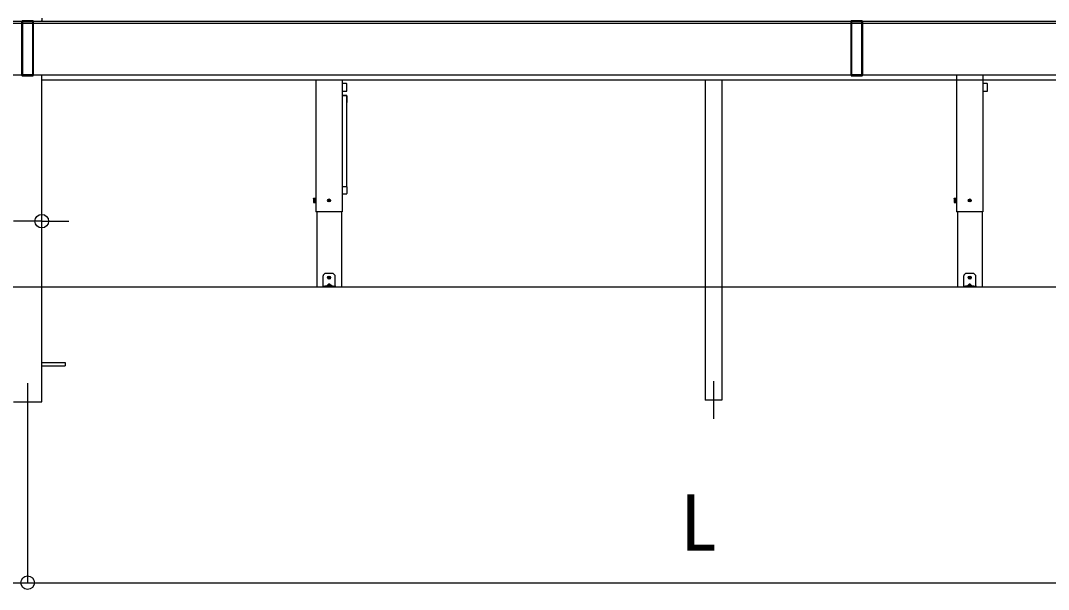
# Model space of a CAD drawing. Units: millimetres, scale not verified. Extents: x -10500 to 10500, y -15600 to 15524.
# Drawn here: x -3635 to -908, y -11752 to -10241 of the extents above; entities that cross this region are included whole.
import ezdxf
from ezdxf.enums import TextEntityAlignment as Align

# ---------------------------------------------------------------- set-up
doc = ezdxf.new("R2010")
doc.units = ezdxf.units.MM
doc.header["$LTSCALE"] = 80
for name, color, linetype in [('0-3_YKK_12', 2, 'Continuous'), ('0-4_YKK_A1', 4, 'Continuous'), ('0-5_YKK_D', 6, 'Continuous')]:
    doc.layers.add(name, color=color, linetype=linetype)
doc.styles.add('ＭＳ ゴシック', font='')
doc.styles.get('ＭＳ ゴシック').set_extended_font_data('MS Gothic')

msp = doc.modelspace()

# ---------------------------------------------------------------- linework, layer by layer
at = {"layer": '0-3_YKK_12'}
for p, q in [((-3616.5, -11203.5), (-3616.5, -11303.5)), ((-1796.5, -11198.5), (-1796.5, -11298.5))]:
    msp.add_line(p, q, dxfattribs=at)
at = {"layer": '0-4_YKK_A1'}
for p, q in [((1165.27, -10248.5), (-9277.27, -10248.5)), ((-3631.5, -10243.5), (-5801.5, -10243.5)), ((-3631.5, -10244.41), (-3631.5, -10242)), ((-3631.5, -10384.59), (-3631.5, -10244.41)), ((-3630.5, -10241), (-3602.5, -10241)), ((-3630.5, -10241.29), (-3630.5, -10241)), ((-3630.5, -10241.29), (-3630.5, -10243.71)), ((-3602.5, -10241.29), (-3630.5, -10241.29)), ((-3602.5, -10241.29), (-3602.5, -10241)), ((-3602.5, -10243.71), (-3602.5, -10241.29)), ((-3601.5, -10244.41), (-3602.5, -10244.41)), ((-3602.5, -10384.59), (-3602.5, -10244.41)), ((-3601.5, -10242), (-3601.5, -10244.41)), ((-1431.5, -10243.5), (-3601.5, -10243.5)), ((-3601.5, -10244.41), (-3601.5, -10384.59)), ((-3579, -10234.5), (-3579, -10243.5)), ((-3578.5, -10243.5), (-3578.5, -10240.5)), ((-1431.5, -10244.41), (-1431.5, -10242)), ((-1431.5, -10384.59), (-1431.5, -10244.41)), ((-1430.5, -10241), (-1402.5, -10241)), ((-1430.5, -10241.29), (-1430.5, -10241)), ((-1430.5, -10241.29), (-1430.5, -10243.71)), ((-1402.5, -10241.29), (-1430.5, -10241.29)), ((-1402.5, -10241.29), (-1402.5, -10241)), ((-1402.5, -10243.71), (-1402.5, -10241.29)), ((-1401.5, -10244.41), (-1402.5, -10244.41)), ((-1402.5, -10384.59), (-1402.5, -10244.41)), ((-1401.5, -10242), (-1401.5, -10244.41)), ((767.5, -10243.5), (-1401.5, -10243.5)), ((-1401.5, -10244.41), (-1401.5, -10384.59)), ((-3631.5, -10385.5), (-5801.5, -10385.5)), ((-3631.5, -10387), (-3631.5, -10384.59)), ((-3631.5, -10384.59), (-3630.5, -10384.59)), ((-3630.5, -10384.59), (-3602.5, -10384.59)), ((-3630.5, -10385.29), (-3630.5, -10384.59)), ((-3602.5, -10385.29), (-3630.5, -10385.29)), ((-3630.5, -10385.29), (-3630.5, -10387.71)), ((-3630.5, -10387.71), (-3602.5, -10387.71)), ((-3630.5, -10387.71), (-3630.5, -10388)), ((-3602.5, -10388), (-3630.5, -10388)), ((-3602.5, -10384.59), (-3601.5, -10384.59)), ((-3602.5, -10385.29), (-3602.5, -10384.59)), ((-3602.5, -10387.71), (-3602.5, -10385.29)), ((-3602.5, -10387.71), (-3602.5, -10388)), ((-3601.5, -10384.59), (-3601.5, -10387)), ((-1431.5, -10385.5), (-3601.5, -10385.5)), ((-1431.5, -10387), (-1431.5, -10384.59)), ((-1431.5, -10384.59), (-1430.5, -10384.59)), ((-1430.5, -10384.59), (-1402.5, -10384.59)), ((-1430.5, -10385.29), (-1430.5, -10384.59)), ((-1402.5, -10385.29), (-1430.5, -10385.29)), ((-1430.5, -10385.29), (-1430.5, -10387.71)), ((-1430.5, -10387.71), (-1402.5, -10387.71)), ((-1430.5, -10387.71), (-1430.5, -10388)), ((-1402.5, -10388), (-1430.5, -10388)), ((-1402.5, -10384.59), (-1401.5, -10384.59)), ((-1402.5, -10385.29), (-1402.5, -10384.59)), ((-1402.5, -10387.71), (-1402.5, -10385.29)), ((-1402.5, -10387.71), (-1402.5, -10388)), ((-1401.5, -10384.59), (-1401.5, -10387)), ((767.5, -10385.5), (-1401.5, -10385.5)), ((-1151.58, -10385.5), (-1151.58, -10748.5)), ((-1151.5, -10385.5), (-1151.5, -10748.5)), ((-1081.5, -10385.5), (-1081.5, -10748.5)), ((-1081.42, -10385.5), (-1081.42, -10748.5)), ((-3579, -10398.5), (-14, -10398.5)), ((-2851.58, -10398.5), (-2851.58, -10748.5)), ((-2851.5, -10398.5), (-2851.5, -10748.5)), ((-2781.5, -10398.5), (-2781.5, -10748.5)), ((-2781.42, -10398.5), (-2781.42, -10748.5)), ((-2770.3, -10408.3), (-2780.7, -10408.3)), ((-2769.3, -10427.7), (-2769.3, -10409.3)), ((-1819, -10398.5), (-1819, -10948.5)), ((-1774, -10398.5), (-1774, -10948.5)), ((-1070.3, -10408.3), (-1080.7, -10408.3)), ((-1069.3, -10427.7), (-1069.3, -10409.3)), ((-2780.7, -10428.7), (-2770.3, -10428.7)), ((-2770.3, -10439.84), (-2780.7, -10439.84)), ((-2770.3, -10440.09), (-2780.7, -10440.09)), ((-2770.5, -10440.46), (-2780.5, -10440.46)), ((-2769.5, -10682.08), (-2769.5, -10441.38)), ((-2769.3, -10440.84), (-2769.3, -10457.99)), ((-1080.7, -10428.7), (-1070.3, -10428.7)), ((-2780.7, -10681.71), (-2770.3, -10681.71)), ((-2769.3, -10682.64), (-2769.3, -10682.77)), ((-2769.3, -10682.77), (-2769.3, -10683.3)), ((-2769.3, -10683.3), (-2769.3, -10685.86)), ((-2769.3, -10685.86), (-2769.3, -10697.55)), ((-2858.3, -10713.5), (-2857.85, -10712.73)), ((-2858.3, -10713.5), (-2858.3, -10723.5)), ((-2857.85, -10712.73), (-2854.3, -10712.73)), ((-2857.85, -10715.61), (-2854.3, -10715.61)), ((-2854.3, -10712.73), (-2854.3, -10724.27)), ((-2853.1, -10712.25), (-2851.5, -10712.25)), ((-2818.74, -10718), (-2817.64, -10717.98)), ((-2818.74, -10719), (-2817.64, -10719.02)), ((-2817.64, -10717.98), (-2817.12, -10717.88)), ((-2817.64, -10719.02), (-2817.12, -10719.12)), ((-2817.02, -10717.36), (-2817.12, -10717.88)), ((-2817, -10716.26), (-2817.02, -10717.36)), ((-2816, -10716.26), (-2815.98, -10717.36)), ((-2815.98, -10717.36), (-2815.88, -10717.88)), ((-2815.36, -10717.98), (-2815.88, -10717.88)), ((-2815.36, -10719.02), (-2815.88, -10719.12)), ((-2814.25, -10718), (-2815.36, -10717.98)), ((-2814.25, -10719), (-2815.36, -10719.02)), ((-2780.7, -10700.79), (-2770.3, -10700.79)), ((-1158.3, -10713.5), (-1157.85, -10712.73)), ((-1158.3, -10713.5), (-1158.3, -10723.5)), ((-1157.85, -10712.73), (-1154.3, -10712.73)), ((-1157.85, -10715.61), (-1154.3, -10715.61)), ((-1154.3, -10712.73), (-1154.3, -10724.27)), ((-1153.1, -10712.25), (-1151.5, -10712.25)), ((-1118.74, -10718), (-1117.64, -10717.98)), ((-1118.74, -10719), (-1117.64, -10719.02)), ((-1117.64, -10717.98), (-1117.12, -10717.88)), ((-1117.64, -10719.02), (-1117.12, -10719.12)), ((-1117.02, -10717.36), (-1117.12, -10717.88)), ((-1117, -10716.26), (-1117.02, -10717.36)), ((-1116, -10716.26), (-1115.98, -10717.36)), ((-1115.98, -10717.36), (-1115.88, -10717.88)), ((-1115.36, -10717.98), (-1115.88, -10717.88)), ((-1115.36, -10719.02), (-1115.88, -10719.12)), ((-1114.25, -10718), (-1115.36, -10717.98)), ((-1114.25, -10719), (-1115.36, -10719.02)), ((-2858.3, -10723.5), (-2857.85, -10724.27)), ((-2857.85, -10721.39), (-2854.3, -10721.39)), ((-2857.85, -10724.27), (-2854.3, -10724.27)), ((-2817.02, -10719.64), (-2817.12, -10719.12)), ((-2817, -10720.74), (-2817.02, -10719.64)), ((-2816, -10720.74), (-2815.98, -10719.64)), ((-2815.98, -10719.64), (-2815.88, -10719.12)), ((-1158.3, -10723.5), (-1157.85, -10724.27)), ((-1157.85, -10721.39), (-1154.3, -10721.39)), ((-1157.85, -10724.27), (-1154.3, -10724.27)), ((-1117.02, -10719.64), (-1117.12, -10719.12)), ((-1117, -10720.74), (-1117.02, -10719.64)), ((-1116, -10720.74), (-1115.98, -10719.64)), ((-1115.98, -10719.64), (-1115.88, -10719.12)), ((-2781.42, -10748.5), (-2851.58, -10748.5)), ((-2849.15, -10748.5), (-2849.15, -10948.5)), ((-2783.85, -10748.5), (-2783.85, -10948.5)), ((-1081.42, -10748.5), (-1151.58, -10748.5)), ((-1149.15, -10748.5), (-1149.15, -10948.5)), ((-1083.85, -10748.5), (-1083.85, -10948.5)), ((-2832.5, -10945.5), (-2832.5, -10918.33)), ((-2827.5, -10912.5), (-2831.91, -10916.91)), ((-2805.5, -10912.5), (-2827.5, -10912.5)), ((-2818.74, -10923), (-2817.64, -10922.98)), ((-2818.74, -10924), (-2817.64, -10924.02)), ((-2817.64, -10922.98), (-2817.12, -10922.88)), ((-2817.64, -10924.02), (-2817.12, -10924.12)), ((-2817.02, -10922.36), (-2817.12, -10922.88)), ((-2817.02, -10924.64), (-2817.12, -10924.12)), ((-2817, -10921.26), (-2817.02, -10922.36)), ((-2817, -10925.74), (-2817.02, -10924.64)), ((-2816, -10921.26), (-2815.98, -10922.36)), ((-2816, -10925.74), (-2815.98, -10924.64)), ((-2815.98, -10922.36), (-2815.88, -10922.88)), ((-2815.98, -10924.64), (-2815.88, -10924.12)), ((-2815.36, -10922.98), (-2815.88, -10922.88)), ((-2815.36, -10924.02), (-2815.88, -10924.12)), ((-2814.25, -10923), (-2815.36, -10922.98)), ((-2814.25, -10924), (-2815.36, -10924.02)), ((-2801.09, -10916.91), (-2805.5, -10912.5)), ((-2800.5, -10945.5), (-2800.5, -10918.33)), ((-1132.5, -10945.5), (-1132.5, -10918.33)), ((-1127.5, -10912.5), (-1131.91, -10916.91)), ((-1105.5, -10912.5), (-1127.5, -10912.5)), ((-1118.74, -10923), (-1117.64, -10922.98)), ((-1118.74, -10924), (-1117.64, -10924.02)), ((-1117.64, -10922.98), (-1117.12, -10922.88)), ((-1117.64, -10924.02), (-1117.12, -10924.12)), ((-1117.02, -10922.36), (-1117.12, -10922.88)), ((-1117.02, -10924.64), (-1117.12, -10924.12)), ((-1117, -10921.26), (-1117.02, -10922.36)), ((-1117, -10925.74), (-1117.02, -10924.64)), ((-1116, -10921.26), (-1115.98, -10922.36)), ((-1116, -10925.74), (-1115.98, -10924.64)), ((-1115.98, -10922.36), (-1115.88, -10922.88)), ((-1115.98, -10924.64), (-1115.88, -10924.12)), ((-1115.36, -10922.98), (-1115.88, -10922.88)), ((-1115.36, -10924.02), (-1115.88, -10924.12)), ((-1114.25, -10923), (-1115.36, -10922.98)), ((-1114.25, -10924), (-1115.36, -10924.02)), ((-1101.09, -10916.91), (-1105.5, -10912.5)), ((-1100.5, -10945.5), (-1100.5, -10918.33)), ((1165.27, -10948.5), (-9277.27, -10948.5)), ((-2783.85, -10948.5), (-2849.15, -10948.5)), ((-2832.5, -10946), (-2832.5, -10945.5)), ((-2832.5, -10948.5), (-2832.5, -10946)), ((-2832.5, -10946), (-2831.91, -10946)), ((-2831.91, -10948.5), (-2832.5, -10948.5)), ((-2831.91, -10946), (-2827.5, -10946)), ((-2805.5, -10946), (-2827.5, -10946)), ((-2805.5, -10948.5), (-2827.5, -10948.5)), ((-2817.94, -10941.04), (-2822.4, -10945.5)), ((-2820.5, -10945.08), (-2820.5, -10945.5)), ((-2820.5, -10945.5), (-2812.5, -10945.5)), ((-2820, -10946), (-2813, -10946)), ((-2810.6, -10945.5), (-2815.06, -10941.04)), ((-2812.5, -10945.08), (-2812.5, -10945.5)), ((-2805.5, -10948.5), (-2805.5, -10946)), ((-2805.5, -10946), (-2801.09, -10946)), ((-2801.09, -10948.5), (-2805.5, -10948.5)), ((-2801.09, -10946), (-2800.5, -10946)), ((-2800.5, -10945.5), (-2800.5, -10946)), ((-1819, -10948.5), (-1819, -11248.5)), ((-1774, -10948.5), (-1774, -11248.5)), ((-1083.85, -10948.5), (-1149.15, -10948.5)), ((-1132.5, -10946), (-1132.5, -10945.5)), ((-1132.5, -10948.5), (-1132.5, -10946)), ((-1132.5, -10946), (-1131.91, -10946)), ((-1131.91, -10948.5), (-1132.5, -10948.5)), ((-1131.91, -10946), (-1127.5, -10946)), ((-1105.5, -10946), (-1127.5, -10946)), ((-1105.5, -10948.5), (-1127.5, -10948.5)), ((-1117.94, -10941.04), (-1122.4, -10945.5)), ((-1120.5, -10945.08), (-1120.5, -10945.5)), ((-1120.5, -10945.5), (-1112.5, -10945.5)), ((-1120, -10946), (-1113, -10946)), ((-1110.6, -10945.5), (-1115.06, -10941.04)), ((-1112.5, -10945.08), (-1112.5, -10945.5)), ((-1105.5, -10948.5), (-1105.5, -10946)), ((-1105.5, -10946), (-1101.09, -10946)), ((-1101.09, -10948.5), (-1105.5, -10948.5)), ((-1101.09, -10946), (-1100.5, -10946)), ((-1100.5, -10945.5), (-1100.5, -10946)), ((-3579, -11149), (-3516.5, -11149)), ((-3516.5, -11149), (-3516.5, -11158)), ((-3579, -11158), (-3516.5, -11158)), ((-3654, -11253.5), (-3579, -11253.5)), ((-1774, -11248.5), (-1819, -11248.5))]:
    msp.add_line(p, q, dxfattribs=at)
for points in [[(-3630.5, -10243.71), (-3630.5, -10244.41), (-3631.5, -10244.41)], [(-3630.5, -10243.71), (-3602.5, -10243.71), (-3602.5, -10244.41), (-3630.5, -10244.41), (-3630.5, -10384.59)], [(-1430.5, -10243.71), (-1430.5, -10244.41), (-1431.5, -10244.41)], [(-1430.5, -10243.71), (-1402.5, -10243.71), (-1402.5, -10244.41), (-1430.5, -10244.41), (-1430.5, -10384.59)], [(-3579, -11253.5), (-3579, -10948.5), (-3579, -10385.5)], [(-2851.5, -10724.75), (-2853.1, -10724.75), (-2853.1, -10712.25)], [(-2769.3, -10697.55), (-2769.3, -10699.6), (-2769.3, -10699.79)], [(-1151.5, -10724.75), (-1153.1, -10724.75), (-1153.1, -10712.25)], [(-2827.5, -10946), (-2827.5, -10948.5), (-2831.91, -10948.5)], [(-2800.5, -10946), (-2800.5, -10948.5), (-2801.09, -10948.5)], [(-1127.5, -10946), (-1127.5, -10948.5), (-1131.91, -10948.5)], [(-1100.5, -10946), (-1100.5, -10948.5), (-1101.09, -10948.5)]]:
    msp.add_lwpolyline(points, dxfattribs=at)
for points in [[(-2854.3, -10712.75), (-2853.1, -10712.75), (-2853.1, -10724.25), (-2854.3, -10724.25)], [(-1154.3, -10712.75), (-1153.1, -10712.75), (-1153.1, -10724.25), (-1154.3, -10724.25)]]:
    msp.add_lwpolyline(points, close=True, dxfattribs=at)
for centre, radius in [((-2816.5, -10718.5), 4), ((-1116.5, -10718.5), 4), ((-2814.38, -10720.62), 0.3), ((-1114.38, -10720.62), 0.3), ((-2816.5, -10923.5), 4), ((-2814.38, -10925.62), 0.3), ((-1116.5, -10923.5), 4), ((-1114.38, -10925.62), 0.3)]:
    msp.add_circle(centre, radius, dxfattribs=at)
for centre, radius, start, end in [((-3630.5, -10242), 1, 90, 180), ((-3630.62, -10242.18), 0.893, 81.95053, 168.57825), ((-3630.62, -10244.59), 0.893, 81.95053, 168.57825), ((-3602.5, -10242), 1, 0, 90), ((-3602.37, -10242.18), 0.893, 11.42175, 98.04947), ((-3602.37, -10244.59), 0.893, 11.42175, 98.04947), ((-1430.5, -10242), 1, 90, 180), ((-1430.62, -10242.18), 0.893, 81.95053, 168.57825), ((-1430.62, -10244.59), 0.893, 81.95053, 168.57825), ((-1402.5, -10242), 1, 0, 90), ((-1402.37, -10242.18), 0.893, 11.42175, 98.04947), ((-1402.37, -10244.59), 0.893, 11.42175, 98.04947), ((-3630.62, -10384.41), 0.893, 191.42175, 278.04947), ((-3630.5, -10387), 1, 180, 270), ((-3630.62, -10386.82), 0.893, 191.42175, 278.04947), ((-3602.37, -10384.41), 0.893, 261.95053, 348.57825), ((-3602.5, -10387), 1, 270, 0), ((-3602.37, -10386.82), 0.893, 261.95053, 348.57825), ((-1430.62, -10384.41), 0.893, 191.42175, 278.04947), ((-1430.5, -10387), 1, 180, 270), ((-1430.62, -10386.82), 0.893, 191.42175, 278.04947), ((-1402.37, -10384.41), 0.893, 261.95053, 348.57825), ((-1402.5, -10387), 1, 270, 0), ((-1402.37, -10386.82), 0.893, 261.95053, 348.57825), ((-2780.7, -10409.3), 1, 90, 136.07133), ((-2770.3, -10409.3), 1, 0, 90), ((-1080.7, -10409.3), 1, 90, 136.07133), ((-1070.3, -10409.3), 1, 0, 90), ((-2780.7, -10427.7), 1, 223.92867, 270), ((-2780.7, -10440.84), 1, 90, 136.07133), ((-2780.71, -10441.11), 1.03, 89.33234, 133.67747), ((-2780.54, -10441.42), 0.964, 87.79679, 156.39643), ((-2770.46, -10441.42), 0.964, 2.3873, 92.20321), ((-2770.3, -10427.7), 1, 270, 0), ((-2770.3, -10440.84), 1, 0, 90), ((-2770.26, -10441.05), 0.964, 2.3873, 92.20321), ((-1080.7, -10427.7), 1, 223.92867, 270), ((-1070.3, -10427.7), 1, 270, 0), ((-2770.18, -10457.99), 0.881, 320.61871, 359.66491), ((-2780.74, -10682.68), 0.964, 87.79679, 135.1392), ((-2770.26, -10682.68), 0.964, 2.3873, 92.20321), ((-2855.74, -10714.17), 2.56, 145.61708, 214.38292), ((-2848.75, -10718.5), 9.55, 162.41276, 197.58724), ((-2816.5, -10718.5), 2.3, 167.44414, 192.55586), ((-2816.5, -10718.5), 2.3, 77.44414, 102.55586), ((-2816.5, -10718.5), 2.3, 347.44414, 12.55586), ((-2780.7, -10699.79), 1, 223.92867, 270), ((-2770.3, -10699.79), 1, 270, 0), ((-1155.74, -10714.17), 2.56, 145.61708, 214.38292), ((-1148.75, -10718.5), 9.55, 162.41276, 197.58724), ((-1116.5, -10718.5), 2.3, 167.44414, 192.55586), ((-1116.5, -10718.5), 2.3, 77.44414, 102.55586), ((-1116.5, -10718.5), 2.3, 347.44414, 12.55586), ((-2855.74, -10722.83), 2.56, 145.61708, 214.38292), ((-2816.5, -10718.5), 2.3, 257.44414, 282.55586), ((-1155.74, -10722.83), 2.56, 145.61708, 214.38292), ((-1116.5, -10718.5), 2.3, 257.44414, 282.55586), ((-2830.5, -10918.33), 2, 135, 180), ((-2816.5, -10923.5), 2.3, 167.44414, 192.55586), ((-2816.5, -10923.5), 2.3, 77.44414, 102.55586), ((-2816.5, -10923.5), 2.3, 257.44414, 282.55586), ((-2816.5, -10923.5), 2.3, 347.44414, 12.55586), ((-2802.5, -10918.33), 2, 0, 45), ((-1130.5, -10918.33), 2, 135, 180), ((-1116.5, -10923.5), 2.3, 167.44414, 192.55586), ((-1116.5, -10923.5), 2.3, 77.44414, 102.55586), ((-1116.5, -10923.5), 2.3, 257.44414, 282.55586), ((-1116.5, -10923.5), 2.3, 347.44414, 12.55586), ((-1102.5, -10918.33), 2, 0, 45), ((-2819.5, -10945.08), 1, 126.03188, 180), ((-2820, -10945.5), 0.5, 180, 270), ((-2816.5, -10949.2), 6.1, 53.96812, 126.03188), ((-2813, -10945.5), 0.5, 270, 0), ((-2813.5, -10945.08), 1, 0, 53.96812), ((-1119.5, -10945.08), 1, 126.03188, 180), ((-1120, -10945.5), 0.5, 180, 270), ((-1116.5, -10949.2), 6.1, 53.96812, 126.03188), ((-1113, -10945.5), 0.5, 270, 0), ((-1113.5, -10945.08), 1, 0, 53.96812)]:
    msp.add_arc(centre, radius, start, end, dxfattribs=at)
for centre, major_axis, ratio, start_param, end_param in [((-2821.9, -10945.5), (0.688, 0.425), 0.381966, 2.1243707, 3.695167), ((-2816.5, -10943.93), (0, -3.54), 0.707107, 2.5261129, 3.7570724), ((-2811.1, -10945.5), (0.688, -0.425), 0.381966, 5.7296109, 7.3004073), ((-1121.9, -10945.5), (0.688, 0.425), 0.381966, 2.1243707, 3.695167), ((-1116.5, -10943.93), (0, -3.54), 0.707107, 2.5261129, 3.7570724), ((-1111.1, -10945.5), (0.688, -0.425), 0.381966, 5.7296109, 7.3004073)]:
    msp.add_ellipse(centre, major_axis=major_axis, ratio=ratio, start_param=start_param, end_param=end_param, dxfattribs=at)
at = {"layer": '0-5_YKK_D'}
for p, q in [((-3579, -10773.5), (-3654, -10773.5)), ((-3579, -10772.5), (-3579, -10772.5)), ((-3579, -10773.5), (-3507, -10773.5)), ((-3616.5, -11304.5), (-3616.5, -11734.5)), ((-3616.5, -11304.5), (-3616.5, -11734.5)), ((-7256.5, -11733.5), (-3616.5, -11733.5)), ((-3616.5, -11733.5), (23.5, -11733.5))]:
    msp.add_line(p, q, dxfattribs=at)
for centre in [(-3579, -10773.5), (-3616.5, -11733.5), (-3616.5, -11733.5)]:
    msp.add_circle(centre, 18, dxfattribs=at)

# ---------------------------------------------------------------- texts
at = {"layer": '0-5_YKK_D', "style": 'ＭＳ ゴシック'}
msp.add_text('L', height=149.6, dxfattribs=at).set_placement((-1886.33, -11693.5), align=Align.BOTTOM_LEFT)

doc.saveas('drawing.dxf')
